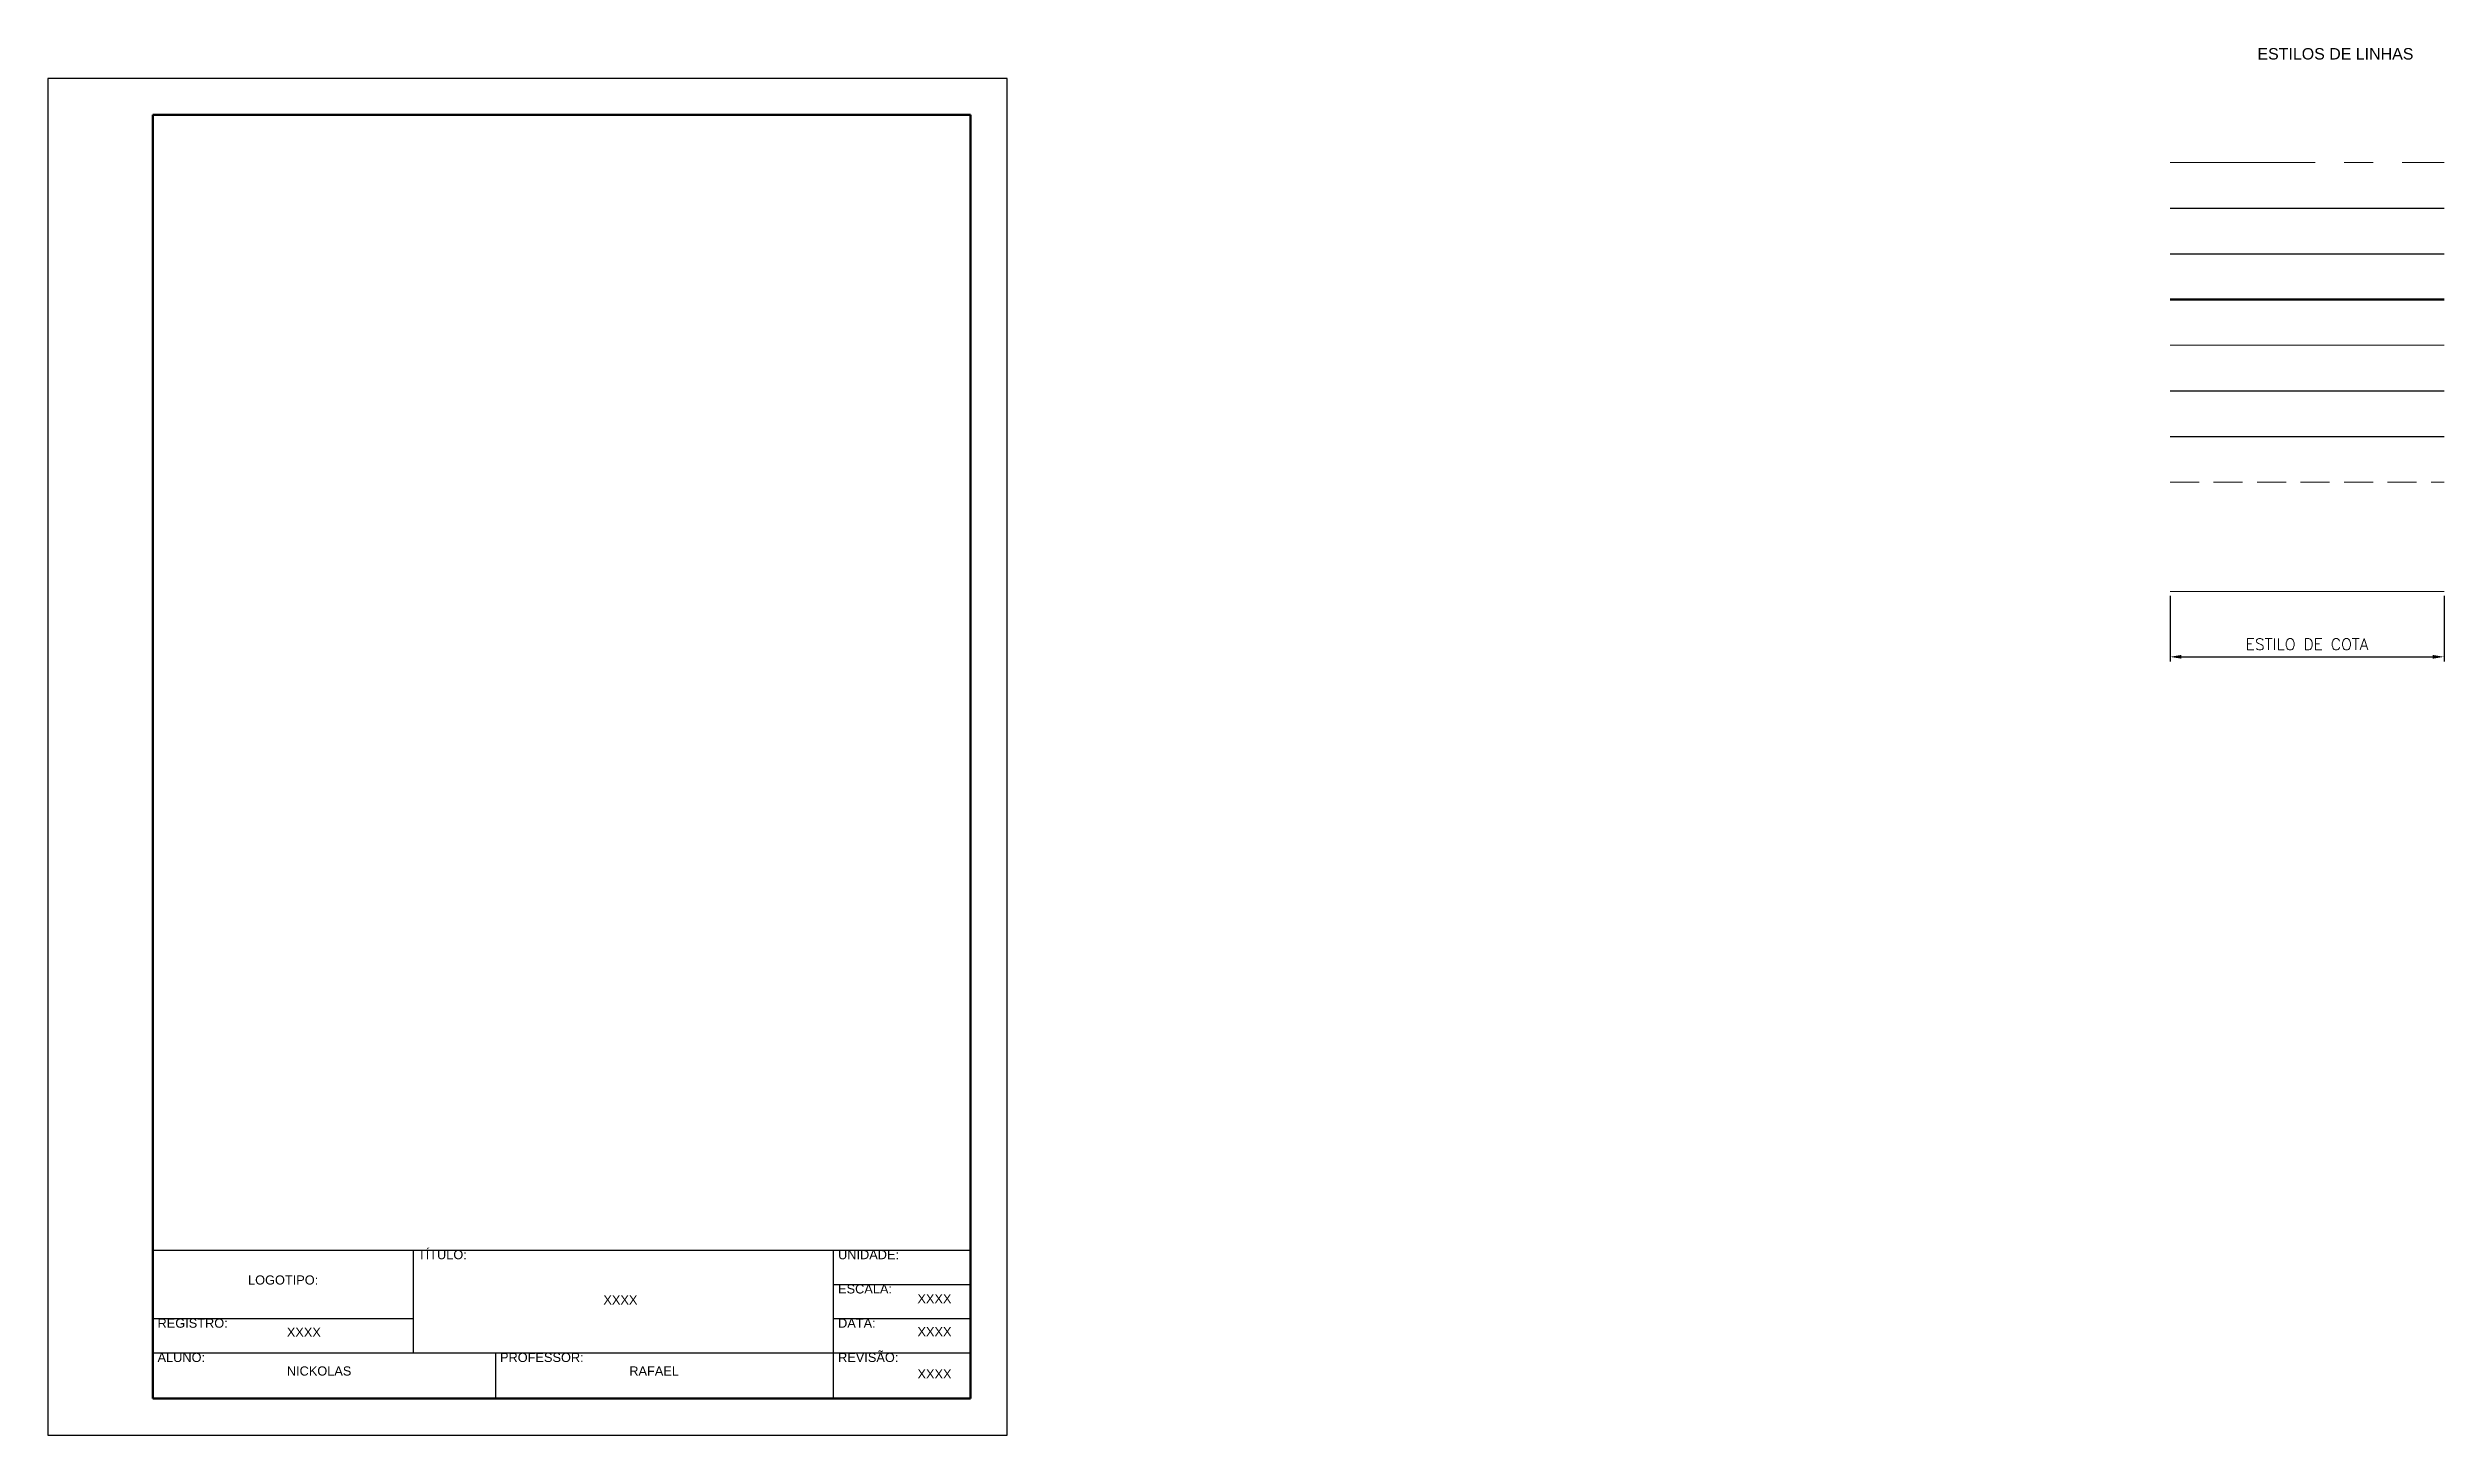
# Model space of a CAD drawing. Header units: millimetres. Extents: x 1062 to 5874, y 1636 to 2310.
# Drawn here: x 5349 to 5874, y 2007 to 2310 of the extents above.
import ezdxf

# ---------------------------------------------------------------- set-up
doc = ezdxf.new("R2010")
doc.units = ezdxf.units.MM
doc.linetypes.add('CENTER', pattern=[50.8, 31.75, -6.35, 6.35, -6.35])
doc.linetypes.add('DASHED2', pattern=[9.525, 6.35, -3.175])
for name, color, linetype, lineweight in [('CENTRO', 1, 'CENTER', 5), ('CONTORNO 1', 3, 'Continuous', 25), ('CONTORNO 2', 4, 'Continuous', 30), ('CONTORNO 3', 6, 'Continuous', 50), ('COTA', 1, 'Continuous', 13), ('HACHURA', 1, 'Continuous', 13), ('TEXTO 1', 2, 'Continuous', 25), ('TEXTO 2', 3, 'Continuous', 25), ('TRACEJADA', 1, 'DASHED2', 13)]:
    doc.layers.add(name, color=color, linetype=linetype, lineweight=lineweight)
doc.styles.add('ROMANS', font='romans.shx')
doc.styles.get("Standard").update_dxf_attribs({"font": 'arial.ttf'})
doc.dimstyles.new('Padrão', dxfattribs={"dimtxt": 2.5, "dimasz": 2.5, "dimexe": 1, "dimexo": 1, "dimgap": 1.5, "dimtad": 1, "dimdsep": 46, "dimtxsty": 'ROMANS', "dimblk1": 'ARCHTICK', "dimblk2": 'OBLIQUE', "dimcen": 2.5, "dimclrd": 1, "dimclre": 1, "dimclrt": 2, "dimadec": 0, "dimazin": 2, "dimtfac": 1, "dimtmove": 0, "dimatfit": 3, "dimfxl": 0, "dimlwd": -1, "dimlwe": -1, "dimarcsym": 0})

# ---------------------------------------------------------------- blocks, each defined once
blk = doc.blocks.new('*D5')
at = {"color": 1}
for p, q in [((5813.79, 2190.52), (5813.79, 2176.19)), ((5873.79, 2190.52), (5873.79, 2176.19)), ((5816.29, 2177.19), (5871.29, 2177.19))]:
    blk.add_line(p, q, dxfattribs=at)
for points in [[(5816.29, 2177.61), (5816.29, 2176.78), (5813.79, 2177.19)], [(5871.29, 2177.61), (5871.29, 2176.78), (5873.79, 2177.19)]]:
    blk.add_solid(points, dxfattribs=at)
at = {"layer": 'Defpoints', "color": 0}
for p in [(5813.79, 2191.52), (5873.79, 2191.52), (5873.79, 2177.19)]:
    blk.add_point(p, dxfattribs=at)
at = {"color": 2, "insert": (5843.79, 2179.94), "char_height": 2.5, "attachment_point": 5, "style": 'ROMANS'}
blk.add_mtext('ESTILO DE COTA', dxfattribs=at)
blk = doc.blocks.new('_ArchTick')
at = {"color": 0, "linetype": 'ByBlock', "const_width": 0.15}
blk.add_lwpolyline([(-0.5, -0.5), (0.5, 0.5)], dxfattribs=at)
blk = doc.blocks.new('_Oblique')
at = {"color": 0, "linetype": 'ByBlock', "lineweight": -2}
blk.add_line((-0.5, -0.5), (0.5, 0.5), dxfattribs=at)

msp = doc.modelspace()

# ---------------------------------------------------------------- linework, layer by layer
at = {"layer": 'CENTRO'}
msp.add_line((5813.789, 2285.43), (5873.789, 2285.43), dxfattribs=at)
at = {"layer": 'CONTORNO 1'}
msp.add_line((5813.789, 2275.43), (5873.789, 2275.43), dxfattribs=at)
at = {"layer": 'CONTORNO 2'}
for p, q in [((5349.168, 2303.813), (5349.168, 2006.813)), ((5559.168, 2303.813), (5349.168, 2303.813)), ((5559.168, 2006.813), (5559.168, 2303.813)), ((5813.789, 2265.43), (5873.789, 2265.43)), ((5372.168, 2047.313), (5551.168, 2047.313)), ((5429.168, 2047.313), (5429.168, 2024.813)), ((5521.168, 2047.313), (5551.168, 2047.313)), ((5521.168, 2014.813), (5521.168, 2047.313)), ((5521.168, 2039.813), (5551.168, 2039.813)), ((5372.168, 2032.313), (5429.168, 2032.313)), ((5521.168, 2032.313), (5551.168, 2032.313)), ((5521.168, 2032.313), (5551.168, 2032.313)), ((5372.168, 2024.813), (5551.168, 2024.813)), ((5447.148, 2024.813), (5447.148, 2014.813)), ((5521.168, 2024.813), (5551.168, 2024.813)), ((5349.168, 2006.813), (5559.168, 2006.813))]:
    msp.add_line(p, q, dxfattribs=at)
at = {"layer": 'CONTORNO 3'}
for p, q in [((5372.168, 2295.813), (5372.168, 2014.813)), ((5551.168, 2295.813), (5372.168, 2295.813)), ((5551.168, 2014.813), (5551.168, 2295.813)), ((5813.789, 2255.43), (5873.789, 2255.43)), ((5372.168, 2014.813), (5551.168, 2014.813))]:
    msp.add_line(p, q, dxfattribs=at)
at = {"layer": 'COTA'}
msp.add_line((5813.789, 2191.524), (5873.789, 2191.524), dxfattribs=at)
at = {"layer": 'HACHURA'}
msp.add_line((5813.789, 2245.411), (5873.789, 2245.411), dxfattribs=at)
at = {"layer": 'TEXTO 1'}
msp.add_line((5813.789, 2235.411), (5873.789, 2235.411), dxfattribs=at)
at = {"layer": 'TEXTO 2'}
msp.add_line((5813.789, 2225.411), (5873.789, 2225.411), dxfattribs=at)
at = {"layer": 'TRACEJADA'}
msp.add_line((5813.789, 2215.411), (5873.789, 2215.411), dxfattribs=at)

# ---------------------------------------------------------------- texts
at = {"layer": 'TEXTO 1', "attachment_point": 1}
for s, insert, char_height in [('{\\W1.288224; }ESTILOS DE LINHAS{\\H1.51774x; }', (5831.675, 2310.458), 2.5), ('{\\W1.288224; }XXXX{\\H1.5x; }', (5469.783, 2037.395), 2), ('{\\W1.288224; }XXXX{\\H1.5x; }', (5538.535, 2037.656), 2), ('{\\W1.288224; }XXXX{\\H1.5x; }', (5400.473, 2030.339), 2), ('{\\W1.288224; }XXXX{\\H1.5x; }', (5538.55, 2030.437), 2), ('{\\W1.288224; }NICKOLAS{\\H1.51774x; }', (5400.473, 2021.843), 2), ('{\\W1.288224; }RAFAEL{\\H1.5x; }', (5475.453, 2021.843), 2), ('{\\W1.288224; }XXXX{\\H1.5x; }', (5538.552, 2021.208), 2)]:
    msp.add_mtext_dynamic_manual_height_columns(s, width=74.98, gutter_width=653.196, heights=[0], dxfattribs=dict(at, insert=insert, char_height=char_height))
at = {"layer": 'TEXTO 2', "char_height": 2}
for s, width, insert, attachment_point in [('{\\W1.288224; }TÍTULO:{\\H1.75239x; }', 57, (5429.168, 2047.313), 1), ('{\\W1.288224; }UNIDADE:{\\H1.5x; }', 57, (5521.168, 2047.313), 1), ('LOGOTIPO:', 57, (5400.668, 2040.752), 5), ('{\\W1.288224; }ESCALA:{\\H1.51705x; }', 57, (5521.168, 2039.813), 1), ('{\\W1.288224; }REGISTRO:{\\H1.51774x; }', 57, (5372.168, 2032.313), 1), ('{\\W1.288224; }DATA:{\\H1.5x; }', 57, (5521.168, 2032.313), 1), ('{\\W1.288224; }REVISÃO:{\\H1.71896x; }', 57, (5521.168, 2024.813), 1), ('{\\W1.288224; }ALUNO:{\\H1.51774x; }', 74.98, (5372.168, 2024.813), 1), ('{\\W1.288224; }PROFESSOR:{\\H1.51774x; }', 74.98, (5447.148, 2024.813), 1)]:
    msp.add_mtext_dynamic_manual_height_columns(s, width=width, gutter_width=653.196, heights=[0], dxfattribs=dict(at, insert=insert, attachment_point=attachment_point))

# ---------------------------------------------------------------- dimensions: what is measured, and where the dimension line sits
dim = msp.add_linear_dim(base=(5873.789, 2177.194), p1=(5813.789, 2191.524), p2=(5873.789, 2191.524), text='ESTILO DE COTA', dimstyle='Padrão')
dim.commit()
dim.dimension.update_dxf_attribs({"geometry": '*D5', "text_midpoint": (5843.789, 2179.944)})

doc.saveas('drawing.dxf')
